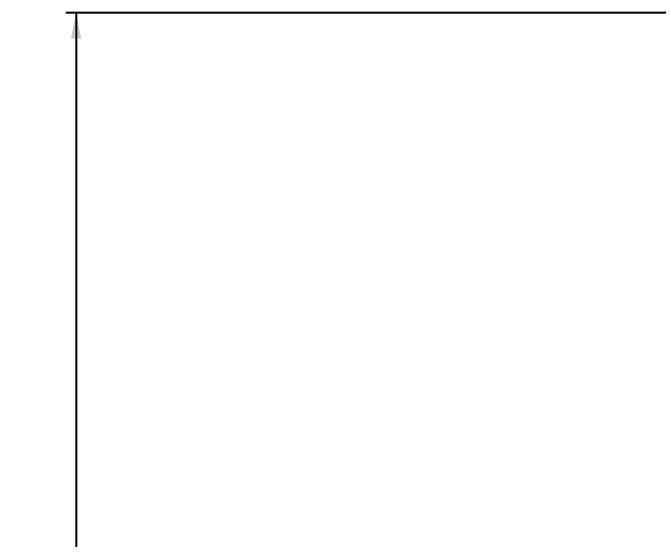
# Model space of a CAD drawing. Header units: millimetres. Extents: x 0 to 3953, y 1 to 2793.
# Drawn here: x 2449.9 to 2744.6, y 1405.1 to 1645.6 of the extents above; entities that cross this region are included whole.
import ezdxf

# ---------------------------------------------------------------- set-up
doc = ezdxf.new("R2010")
doc.units = ezdxf.units.MM
doc.header["$LTSCALE"] = 4.7
doc.layers.add('D', color=1, linetype='Continuous')
doc.styles.add('SLDTEXTSTYLE1', font='TXT', dxfattribs={"width": 0.75})
doc.dimstyles.new('SLDDIMSTYLE0', dxfattribs={"dimtxt": 22.38375, "dimasz": 11.75, "dimexe": 0, "dimexo": 0.0625, "dimgap": 5.595937, "dimtad": 1, "dimrnd": 1e-09, "dimzin": 12, "dimdsep": 46, "dimtxsty": 'SLDTEXTSTYLE1', "dimsah": 1, "dimcen": 0.09, "dimadec": 0, "dimazin": 3, "dimtfac": 1, "dimtofl": 0, "dimtmove": 0, "dimatfit": 3, "dimfxl": 0, "dimfrac": 2, "dimtolj": 1, "dimtzin": 12, "dimarcsym": 0})

# ---------------------------------------------------------------- blocks, each defined once
blk = doc.blocks.new('_D_8')
at = {"layer": 'D'}
for p, q in [((2752.5, 1645.59), (2474.1, 1645.59)), ((2478.75, 1645.59), (2478.75, 384.59)), ((2607.5, 384.59), (2474.1, 384.59))]:
    blk.add_line(p, q, dxfattribs=at)
for points in [[(2478.75, 1645.59), (2476.4, 1633.84), (2481.1, 1633.84)], [(2478.75, 384.59), (2481.1, 396.34), (2476.4, 396.34)]]:
    blk.add_solid(points, dxfattribs=at)
at = {"layer": 'D', "insert": (2449.9, 982.01), "char_height": 22.384, "attachment_point": 1, "rotation": 90, "style": 'SLDTEXTSTYLE1'}
blk.add_mtext('1261', dxfattribs=at)

msp = doc.modelspace()

# ---------------------------------------------------------------- dimensions: what is measured, and where the dimension line sits
at = {"layer": 'D'}
dim = msp.add_linear_dim(base=(2478.752, 384.593), p1=(2757.152, 1645.593), p2=(2612.152, 384.593), angle=90, dimstyle='SLDDIMSTYLE0', dxfattribs=at)
dim.commit()
dim.dimension.update_dxf_attribs({"geometry": '_D_8', "text_midpoint": (2478.752, 1015.093), "dimtype": 160})

doc.saveas('drawing.dxf')
